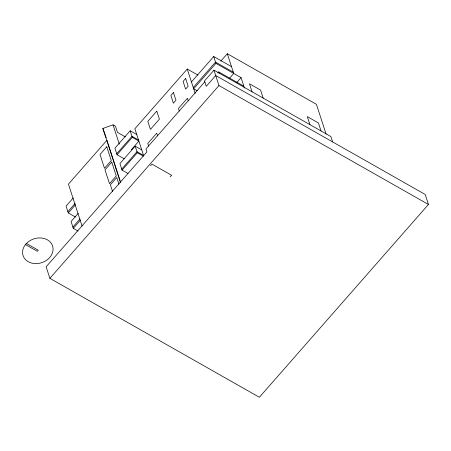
<?xml version="1.0" encoding="UTF-8"?>
<svg xmlns="http://www.w3.org/2000/svg" width="451" height="451" viewBox="0 0 451 451"><rect width="100%" height="100%" fill="white"/><g stroke="black" fill="none" stroke-linecap="round" stroke-linejoin="round"><path stroke-width="0.68" d="M136.743 134.488L130.181 130.767L114.926 148.159L117.063 154.738L124.251 158.814M73.237 197.944L66.077 206.113L68.298 212.94L75.514 217.038M197.921 75.091L187.25 69.037L134.877 128.755L143.706 155.911M116.73 153.712L131.985 136.315L138.547 140.041M117.063 154.738L132.318 137.341L130.181 130.767M67.881 211.66L75.041 203.497M68.298 212.94L75.458 204.777M131.275 149.777L138.902 141.078L132.318 137.341M191.444 81.941L213.718 56.538L231.504 66.635M141.744 149.879L135.182 146.158L119.927 163.55L122.063 170.128L128.05 173.522M78.232 213.323L71.072 221.492L73.293 228.324L78.108 231.053M121.731 169.102L136.986 151.705L143.548 155.432M193.248 87.488L215.522 62.086L233.308 72.183M122.063 170.128L137.318 152.731L135.182 146.158M213.718 56.538L215.939 63.371L193.665 88.774L197.217 90.792M72.876 227.039L80.036 218.876M73.293 228.324L80.453 220.156M220.815 61.139L227.31 53.731L316.427 104.322L326.112 134.139M332.601 141.902L330.854 136.518L213.966 70.159L204.523 80.926L206.27 86.31L215.713 75.542L425.203 194.471L428.45 204.466L259.37 397.269L49.881 278.34L46.132 266.806L146.936 151.863L145.977 148.915L204.816 81.828M217.788 72.977L218.718 71.918L243.828 86.175M49.881 278.34L218.966 85.538L213.966 70.159M229.548 78.232L233.725 73.468L227.31 53.731M236.876 82.386L241.054 77.628L215.939 63.371M150.595 165.692L152.077 164.192L171.679 175.321L170.19 176.82M120.423 182.435L102.884 128.456L113.043 124.848L115.484 126.235L117.48 132.391L125.367 136.867M218.966 85.538L428.45 204.466M137.318 152.731L143.305 156.131M26.451 243.495L38.29 250.215L37.332 251.308L25.493 244.589M102.884 128.456L106.16 137.752M321.039 130.942L318.44 122.943L307.306 116.623L309.91 124.628M263.181 98.098L260.582 90.099L249.454 83.779L252.053 91.779M241.054 77.628L244.431 88.024M218.718 71.918L219.118 73.152M187.25 69.037L195.159 93.374M188.287 100.877L187.419 98.211L178.438 108.454L179.306 111.121M157.608 135.864L156.739 133.197L147.759 143.441L148.621 146.107M113.043 124.848L119.295 144.111M107.958 143.288L106.96 140.216L68.439 184.138L82.071 226.081M108.178 143.959L112.959 158.667M113.173 159.338L117.953 174.047M118.173 174.717L120.564 182.074M118.906 184.104L116.764 177.514L110.382 184.792L112.524 191.382M25.932 244.019L24.782 245.502A15.526 12.532 -18 0 0 36.108 263.61A15.526 12.532 -18 0 0 52.282 245.164A15.526 12.532 -18 0 0 27.285 242.649L25.932 244.019M106.774 146.772L100.009 154.484L104.502 168.308L111.267 160.595L106.774 146.772M111.769 162.135L105.004 169.847L109.503 183.687L116.262 175.975L111.769 162.135M156.796 111.143L147.815 121.387L150.414 129.392L159.4 119.149L156.796 111.143M185.637 78.525L183.1 81.417L185.603 89.106L188.14 86.214L185.637 78.525M173.455 92.579L170.918 95.471L173.421 103.161L175.958 100.269L173.455 92.579"/></g></svg>
